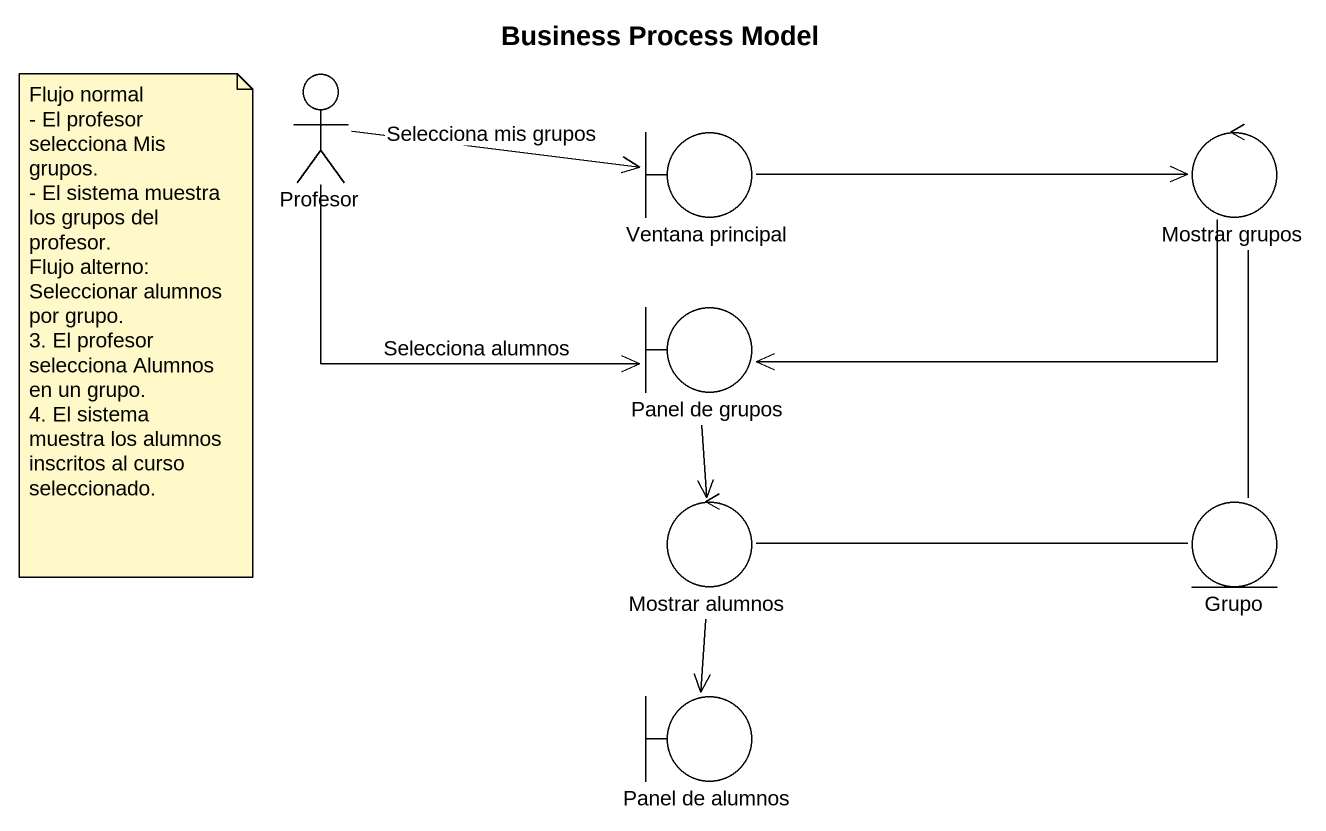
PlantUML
@startuml
title Business Process Model
actor Profesor
boundary "Ventana principal" as Ventana_principal
control "Mostrar grupos" as Mostrar_grupos
boundary "Panel de grupos" as Panel_de_grupos
control "Mostrar alumnos" as Mostrar_alumnos
entity Grupo
boundary "Panel de alumnos" as Panel_de_alumnos
Profesor -right-> Ventana_principal : Selecciona mis grupos
Profesor -right-> Panel_de_grupos : Selecciona alumnos
Ventana_principal -right-> Mostrar_grupos
Mostrar_grupos -left-> Panel_de_grupos
Mostrar_grupos -- Grupo
Panel_de_grupos --> Mostrar_alumnos
Mostrar_alumnos -right- Grupo
Mostrar_alumnos --> Panel_de_alumnos
note as N1
  Flujo normal
  - El profesor selecciona Mis grupos.
  - El sistema muestra los grupos del profesor.
  Flujo alterno:
  Seleccionar alumnos por grupo.
  3. El profesor selecciona Alumnos en un grupo.
  4. El sistema muestra los alumnos inscritos al curso seleccionado.
end note
@enduml
